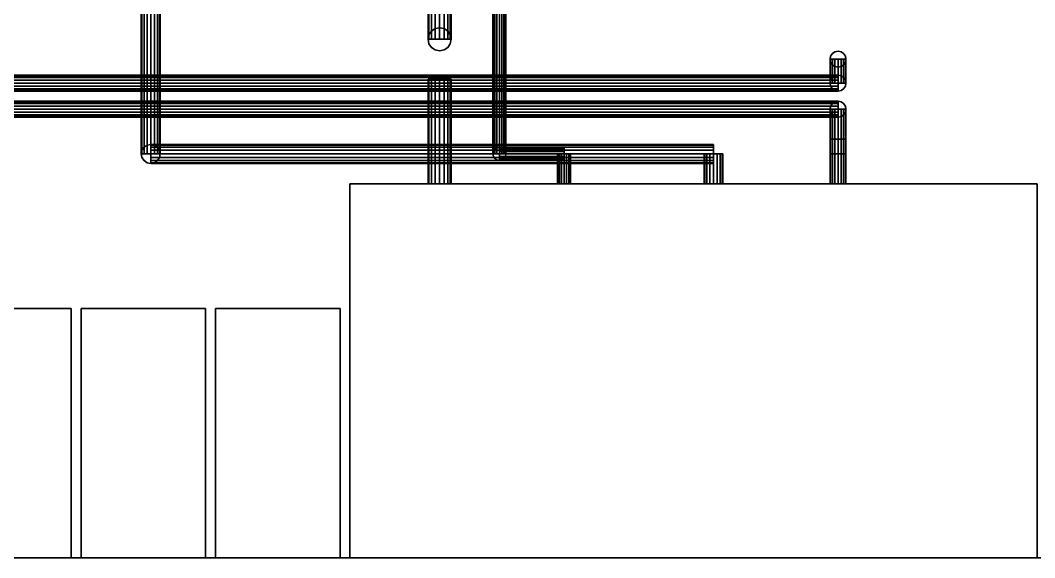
# Model space of a CAD drawing. Header units: millimetres. Extents: x 8500 to 19000, y -3980 to 3980.
# Drawn here: x 11958 to 13995, y -3980 to -2902 of the extents above; entities that cross this region are included whole.
import ezdxf

# ---------------------------------------------------------------- set-up
doc = ezdxf.new("R2010")
doc.units = ezdxf.units.MM
doc.layers.add('EQUIPMENT', color=7, linetype='Continuous')
doc.layers.add('FUEL', color=7, linetype='Continuous')

msp = doc.modelspace()

# ---------------------------------------------------------------- linework, layer by layer
at = {"layer": 'EQUIPMENT'}
for points in [[(8500, -3980, 880), (19000, -3980, 880), (19000, 3980, 880), (8500, 3980, 880)], [(8500, -3980, 900), (8500, 3980, 900), (19000, 3980, 900), (19000, -3980, 900)], [(12620, -3980, 900), (14000, -3980, 900), (14000, -3230, 900), (12620, -3230, 900)], [(12620, -3980, 2450), (12620, -3230, 2450), (14000, -3230, 2450), (14000, -3980, 2450)], [(12620, -3230, 900), (14000, -3230, 900), (14000, -3230, 2450), (12620, -3230, 2450)], [(12620, -3980, 900), (12620, -3230, 900), (12620, -3230, 2450), (12620, -3980, 2450)], [(11810, -3980, 900), (12060, -3980, 900), (12060, -3480, 900), (11810, -3480, 900)], [(11810, -3980, 1450), (11810, -3480, 1450), (12060, -3480, 1450), (12060, -3980, 1450)], [(11810, -3480, 900), (12060, -3480, 900), (12060, -3480, 1450), (11810, -3480, 1450)], [(12060, -3980, 900), (12060, -3980, 1450), (12060, -3480, 1450), (12060, -3480, 900)], [(12080, -3980, 900), (12330, -3980, 900), (12330, -3480, 900), (12080, -3480, 900)], [(12080, -3980, 1450), (12080, -3480, 1450), (12330, -3480, 1450), (12330, -3980, 1450)], [(12080, -3480, 900), (12330, -3480, 900), (12330, -3480, 1450), (12080, -3480, 1450)], [(12080, -3980, 900), (12080, -3480, 900), (12080, -3480, 1450), (12080, -3980, 1450)], [(12330, -3980, 900), (12330, -3980, 1450), (12330, -3480, 1450), (12330, -3480, 900)], [(12350, -3980, 900), (12600, -3980, 900), (12600, -3480, 900), (12350, -3480, 900)], [(12350, -3980, 1450), (12350, -3480, 1450), (12600, -3480, 1450), (12600, -3980, 1450)], [(12350, -3480, 900), (12600, -3480, 900), (12600, -3480, 1450), (12350, -3480, 1450)], [(12350, -3980, 900), (12350, -3480, 900), (12350, -3480, 1450), (12350, -3980, 1450)], [(12600, -3980, 900), (12600, -3980, 1450), (12600, -3480, 1450), (12600, -3480, 900)], [(8500, -3980, 880), (8500, -3980, 900), (19000, -3980, 900), (19000, -3980, 880)], [(11810, -3980, 900), (11810, -3980, 1450), (12060, -3980, 1450), (12060, -3980, 900)], [(12080, -3980, 900), (12080, -3980, 1450), (12330, -3980, 1450), (12330, -3980, 900)], [(12350, -3980, 900), (12350, -3980, 1450), (12600, -3980, 1450), (12600, -3980, 900)], [(12620, -3980, 900), (12620, -3980, 2450), (14000, -3980, 2450), (14000, -3980, 900)]]:
    msp.add_3dface(points, dxfattribs=at)
at = {"layer": 'FUEL'}
for points in [[(12202.4, 3710, 2688.3), (12201, 3710, 2681), (12201, -3170, 2681), (12202.4, -3170, 2688.3)], [(12201, 3710, 2681), (12202.4, 3710, 2673.7), (12202.4, -3170, 2673.7), (12201, -3170, 2681)], [(12206.6, 3710, 2694.4), (12202.4, 3710, 2688.3), (12202.4, -3170, 2688.3), (12206.6, -3170, 2694.4)], [(12202.4, 3710, 2673.7), (12206.6, 3710, 2667.6), (12206.6, -3170, 2667.6), (12202.4, -3170, 2673.7)], [(12212.7, 3710, 2698.6), (12206.6, 3710, 2694.4), (12206.6, -3170, 2694.4), (12212.7, -3170, 2698.6)], [(12206.6, 3710, 2667.6), (12212.7, 3710, 2663.4), (12212.7, -3170, 2663.4), (12206.6, -3170, 2667.6)], [(12220, 3710, 2700), (12212.7, 3710, 2698.6), (12212.7, -3170, 2698.6), (12220, -3170, 2700)], [(12212.7, 3710, 2663.4), (12220, 3710, 2662), (12220, -3170, 2662), (12212.7, -3170, 2663.4)], [(12227.3, 3710, 2698.6), (12220, 3710, 2700), (12220, -3170, 2700), (12227.3, -3170, 2698.6)], [(12220, 3710, 2662), (12227.3, 3710, 2663.4), (12227.3, -3170, 2663.4), (12220, -3170, 2662)], [(12233.4, 3710, 2694.4), (12227.3, 3710, 2698.6), (12227.3, -3170, 2698.6), (12233.4, -3170, 2694.4)], [(12227.3, 3710, 2663.4), (12233.4, 3710, 2667.6), (12233.4, -3170, 2667.6), (12227.3, -3170, 2663.4)], [(12237.6, 3710, 2688.3), (12233.4, 3710, 2694.4), (12233.4, -3170, 2694.4), (12237.6, -3170, 2688.3)], [(12233.4, 3710, 2667.6), (12237.6, 3710, 2673.7), (12237.6, -3170, 2673.7), (12233.4, -3170, 2667.6)], [(12239, 3710, 2681), (12237.6, 3710, 2688.3), (12237.6, -3170, 2688.3), (12239, -3170, 2681)], [(12237.6, 3710, 2673.7), (12239, 3710, 2681), (12239, -3170, 2681), (12237.6, -3170, 2673.7)], [(12908, 2850, 2680), (12907, 2850, 2675), (12907, -3170, 2675), (12908, -3170, 2680)], [(12907, 2850, 2675), (12908, 2850, 2670), (12908, -3170, 2670), (12907, -3170, 2675)], [(12910.8, 2850, 2684.2), (12908, 2850, 2680), (12908, -3170, 2680), (12910.8, -3170, 2684.2)], [(12908, 2850, 2670), (12910.8, 2850, 2665.8), (12910.8, -3170, 2665.8), (12908, -3170, 2670)], [(12915, 2850, 2687), (12910.8, 2850, 2684.2), (12910.8, -3170, 2684.2), (12915, -3170, 2687)], [(12910.8, 2850, 2665.8), (12915, 2850, 2663), (12915, -3170, 2663), (12910.8, -3170, 2665.8)], [(12920, 2850, 2688), (12915, 2850, 2687), (12915, -3170, 2687), (12920, -3170, 2688)], [(12915, 2850, 2663), (12920, 2850, 2662), (12920, -3170, 2662), (12915, -3170, 2663)], [(12925, 2850, 2687), (12920, 2850, 2688), (12920, -3170, 2688), (12925, -3170, 2687)], [(12920, 2850, 2662), (12925, 2850, 2663), (12925, -3170, 2663), (12920, -3170, 2662)], [(12929.2, 2850, 2684.2), (12925, 2850, 2687), (12925, -3170, 2687), (12929.2, -3170, 2684.2)], [(12925, 2850, 2663), (12929.2, 2850, 2665.8), (12929.2, -3170, 2665.8), (12925, -3170, 2663)], [(12932, 2850, 2680), (12929.2, 2850, 2684.2), (12929.2, -3170, 2684.2), (12932, -3170, 2680)], [(12929.2, 2850, 2665.8), (12932, 2850, 2670), (12932, -3170, 2670), (12929.2, -3170, 2665.8)], [(12933, 2850, 2675), (12932, 2850, 2680), (12932, -3170, 2680), (12933, -3170, 2675)], [(12932, 2850, 2670), (12933, 2850, 2675), (12933, -3170, 2675), (12932, -3170, 2670)], [(12778.6, -2940, 2684.1), (12776.8, -2940, 2675.2), (12776.8, 2250, 2675.2), (12778.6, 2250, 2684.1)], [(12776.8, -2940, 2675.2), (12778.6, -2940, 2666.3), (12778.6, 2250, 2666.3), (12776.8, 2250, 2675.2)], [(12783.6, -2940, 2691.6), (12778.6, -2940, 2684.1), (12778.6, 2250, 2684.1), (12783.6, 2250, 2691.6)], [(12778.6, -2940, 2666.3), (12783.6, -2940, 2658.8), (12783.6, 2250, 2658.8), (12778.6, 2250, 2666.3)], [(12791.1, -2940, 2696.6), (12783.6, -2940, 2691.6), (12783.6, 2250, 2691.6), (12791.1, 2250, 2696.6)], [(12783.6, -2940, 2658.8), (12791.1, -2940, 2653.8), (12791.1, 2250, 2653.8), (12783.6, 2250, 2658.8)], [(12800, -2940, 2698.4), (12791.1, -2940, 2696.6), (12791.1, 2250, 2696.6), (12800, 2250, 2698.4)], [(12791.1, -2940, 2653.8), (12800, -2940, 2652), (12800, 2250, 2652), (12791.1, 2250, 2653.8)], [(12808.9, -2940, 2696.6), (12800, -2940, 2698.4), (12800, 2250, 2698.4), (12808.9, 2250, 2696.6)], [(12800, -2940, 2652), (12808.9, -2940, 2653.8), (12808.9, 2250, 2653.8), (12800, 2250, 2652)], [(12816.4, -2940, 2691.6), (12808.9, -2940, 2696.6), (12808.9, 2250, 2696.6), (12816.4, 2250, 2691.6)], [(12808.9, -2940, 2653.8), (12816.4, -2940, 2658.8), (12816.4, 2250, 2658.8), (12808.9, 2250, 2653.8)], [(12821.4, -2940, 2684.1), (12816.4, -2940, 2691.6), (12816.4, 2250, 2691.6), (12821.4, 2250, 2684.1)], [(12816.4, -2940, 2658.8), (12821.4, -2940, 2666.3), (12821.4, 2250, 2666.3), (12816.4, 2250, 2658.8)], [(12823.2, -2940, 2675.2), (12821.4, -2940, 2684.1), (12821.4, 2250, 2684.1), (12823.2, 2250, 2675.2)], [(12821.4, -2940, 2666.3), (12823.2, -2940, 2675.2), (12823.2, 2250, 2675.2), (12821.4, 2250, 2666.3)], [(12778.6, -2931.1, 2400), (12776.8, -2940, 2400), (12776.8, -2940, 2520), (12778.6, -2931.1, 2520)], [(12778.6, -2931.1, 2520), (12776.8, -2940, 2520), (12776.8, -2940, 2675.2), (12778.6, -2931.1, 2675.2)], [(12783.6, -2923.6, 2400), (12778.6, -2931.1, 2400), (12778.6, -2931.1, 2520), (12783.6, -2923.6, 2520)], [(12783.6, -2923.6, 2520), (12778.6, -2931.1, 2520), (12778.6, -2931.1, 2675.2), (12783.6, -2923.6, 2675.2)], [(12791.1, -2918.6, 2400), (12783.6, -2923.6, 2400), (12783.6, -2923.6, 2520), (12791.1, -2918.6, 2520)], [(12791.1, -2918.6, 2520), (12783.6, -2923.6, 2520), (12783.6, -2923.6, 2675.2), (12791.1, -2918.6, 2675.2)], [(12800, -2916.8, 2400), (12791.1, -2918.6, 2400), (12791.1, -2918.6, 2520), (12800, -2916.8, 2520)], [(12800, -2916.8, 2520), (12791.1, -2918.6, 2520), (12791.1, -2918.6, 2675.2), (12800, -2916.8, 2675.2)], [(12808.9, -2918.6, 2400), (12800, -2916.8, 2400), (12800, -2916.8, 2520), (12808.9, -2918.6, 2520)], [(12808.9, -2918.6, 2520), (12800, -2916.8, 2520), (12800, -2916.8, 2675.2), (12808.9, -2918.6, 2675.2)], [(12816.4, -2923.6, 2400), (12808.9, -2918.6, 2400), (12808.9, -2918.6, 2520), (12816.4, -2923.6, 2520)], [(12816.4, -2923.6, 2520), (12808.9, -2918.6, 2520), (12808.9, -2918.6, 2675.2), (12816.4, -2923.6, 2675.2)], [(12821.4, -2931.1, 2400), (12816.4, -2923.6, 2400), (12816.4, -2923.6, 2520), (12821.4, -2931.1, 2520)], [(12821.4, -2931.1, 2520), (12816.4, -2923.6, 2520), (12816.4, -2923.6, 2675.2), (12821.4, -2931.1, 2675.2)], [(12823.2, -2940, 2400), (12821.4, -2931.1, 2400), (12821.4, -2931.1, 2520), (12823.2, -2940, 2520)], [(12823.2, -2940, 2520), (12821.4, -2931.1, 2520), (12821.4, -2931.1, 2675.2), (12823.2, -2940, 2675.2)], [(12776.8, -2940, 2400), (12778.6, -2948.9, 2400), (12778.6, -2948.9, 2520), (12776.8, -2940, 2520)], [(12776.8, -2940, 2520), (12778.6, -2948.9, 2520), (12778.6, -2948.9, 2675.2), (12776.8, -2940, 2675.2)], [(12778.6, -2948.9, 2400), (12783.6, -2956.4, 2400), (12783.6, -2956.4, 2520), (12778.6, -2948.9, 2520)], [(12778.6, -2948.9, 2520), (12783.6, -2956.4, 2520), (12783.6, -2956.4, 2675.2), (12778.6, -2948.9, 2675.2)], [(12816.4, -2956.4, 2400), (12821.4, -2948.9, 2400), (12821.4, -2948.9, 2520), (12816.4, -2956.4, 2520)], [(12816.4, -2956.4, 2520), (12821.4, -2948.9, 2520), (12821.4, -2948.9, 2675.2), (12816.4, -2956.4, 2675.2)], [(12821.4, -2948.9, 2400), (12823.2, -2940, 2400), (12823.2, -2940, 2520), (12821.4, -2948.9, 2520)], [(12821.4, -2948.9, 2520), (12823.2, -2940, 2520), (12823.2, -2940, 2675.2), (12821.4, -2948.9, 2675.2)], [(12783.6, -2956.4, 2400), (12791.1, -2961.4, 2400), (12791.1, -2961.4, 2520), (12783.6, -2956.4, 2520)], [(12783.6, -2956.4, 2520), (12791.1, -2961.4, 2520), (12791.1, -2961.4, 2675.2), (12783.6, -2956.4, 2675.2)], [(12791.1, -2961.4, 2400), (12800, -2963.2, 2400), (12800, -2963.2, 2520), (12791.1, -2961.4, 2520)], [(12791.1, -2961.4, 2520), (12800, -2963.2, 2520), (12800, -2963.2, 2675.2), (12791.1, -2961.4, 2675.2)], [(12800, -2963.2, 2400), (12808.9, -2961.4, 2400), (12808.9, -2961.4, 2520), (12800, -2963.2, 2520)], [(12800, -2963.2, 2520), (12808.9, -2961.4, 2520), (12808.9, -2961.4, 2675.2), (12800, -2963.2, 2675.2)], [(12808.9, -2961.4, 2400), (12816.4, -2956.4, 2400), (12816.4, -2956.4, 2520), (12808.9, -2961.4, 2520)], [(12808.9, -2961.4, 2520), (12816.4, -2956.4, 2520), (12816.4, -2956.4, 2675.2), (12808.9, -2961.4, 2675.2)], [(13585.2, -2973.9, 2400), (13584, -2980, 2400), (13584, -2980, 2520), (13585.2, -2973.9, 2520)], [(13588.7, -2968.7, 2400), (13585.2, -2973.9, 2400), (13585.2, -2973.9, 2520), (13588.7, -2968.7, 2520)], [(13593.9, -2965.2, 2400), (13588.7, -2968.7, 2400), (13588.7, -2968.7, 2520), (13593.9, -2965.2, 2520)], [(13600, -2964, 2400), (13593.9, -2965.2, 2400), (13593.9, -2965.2, 2520), (13600, -2964, 2520)], [(13606.1, -2965.2, 2400), (13600, -2964, 2400), (13600, -2964, 2520), (13606.1, -2965.2, 2520)], [(13611.3, -2968.7, 2400), (13606.1, -2965.2, 2400), (13606.1, -2965.2, 2520), (13611.3, -2968.7, 2520)], [(13614.8, -2973.9, 2400), (13611.3, -2968.7, 2400), (13611.3, -2968.7, 2520), (13614.8, -2973.9, 2520)], [(13616, -2980, 2400), (13614.8, -2973.9, 2400), (13614.8, -2973.9, 2520), (13616, -2980, 2520)], [(13584, -2980, 2400), (13585.2, -2986.1, 2400), (13585.2, -2986.1, 2520), (13584, -2980, 2520)], [(13585.2, -2980, 2526.1), (13584, -2980, 2520), (13584, -3028, 2520), (13585.2, -3028, 2526.1)], [(13584, -2980, 2520), (13585.2, -2980, 2513.9), (13585.2, -3028, 2513.9), (13584, -3028, 2520)], [(13588.7, -2980, 2531.3), (13585.2, -2980, 2526.1), (13585.2, -3028, 2526.1), (13588.7, -3028, 2531.3)], [(13585.2, -2980, 2513.9), (13588.7, -2980, 2508.7), (13588.7, -3028, 2508.7), (13585.2, -3028, 2513.9)], [(13585.2, -2986.1, 2400), (13588.7, -2991.3, 2400), (13588.7, -2991.3, 2520), (13585.2, -2986.1, 2520)], [(13593.9, -2980, 2534.8), (13588.7, -2980, 2531.3), (13588.7, -3028, 2531.3), (13593.9, -3028, 2534.8)], [(13588.7, -2980, 2508.7), (13593.9, -2980, 2505.2), (13593.9, -3028, 2505.2), (13588.7, -3028, 2508.7)], [(13588.7, -2991.3, 2400), (13593.9, -2994.8, 2400), (13593.9, -2994.8, 2520), (13588.7, -2991.3, 2520)], [(13600, -2980, 2536), (13593.9, -2980, 2534.8), (13593.9, -3028, 2534.8), (13600, -3028, 2536)], [(13593.9, -2980, 2505.2), (13600, -2980, 2504), (13600, -3028, 2504), (13593.9, -3028, 2505.2)], [(13606.1, -2980, 2534.8), (13600, -2980, 2536), (13600, -3028, 2536), (13606.1, -3028, 2534.8)], [(13600, -2980, 2504), (13606.1, -2980, 2505.2), (13606.1, -3028, 2505.2), (13600, -3028, 2504)], [(13611.3, -2980, 2531.3), (13606.1, -2980, 2534.8), (13606.1, -3028, 2534.8), (13611.3, -3028, 2531.3)], [(13606.1, -2980, 2505.2), (13611.3, -2980, 2508.7), (13611.3, -3028, 2508.7), (13606.1, -3028, 2505.2)], [(13606.1, -2994.8, 2400), (13611.3, -2991.3, 2400), (13611.3, -2991.3, 2520), (13606.1, -2994.8, 2520)], [(13614.8, -2980, 2526.1), (13611.3, -2980, 2531.3), (13611.3, -3028, 2531.3), (13614.8, -3028, 2526.1)], [(13611.3, -2980, 2508.7), (13614.8, -2980, 2513.9), (13614.8, -3028, 2513.9), (13611.3, -3028, 2508.7)], [(13611.3, -2991.3, 2400), (13614.8, -2986.1, 2400), (13614.8, -2986.1, 2520), (13611.3, -2991.3, 2520)], [(13614.8, -2986.1, 2400), (13616, -2980, 2400), (13616, -2980, 2520), (13614.8, -2986.1, 2520)], [(13616, -2980, 2520), (13614.8, -2980, 2526.1), (13614.8, -3028, 2526.1), (13616, -3028, 2520)], [(13614.8, -2980, 2513.9), (13616, -2980, 2520), (13616, -3028, 2520), (13614.8, -3028, 2513.9)], [(13600, -3012, 2230), (13600, -3013.2, 2236.1), (10000, -3013.2, 2236.1), (10000, -3012, 2230)], [(13600, -3013.2, 2223.9), (13600, -3012, 2230), (10000, -3012, 2230), (10000, -3013.2, 2223.9)], [(13600, -3013.2, 2236.1), (13600, -3016.7, 2241.3), (10000, -3016.7, 2241.3), (10000, -3013.2, 2236.1)], [(13600, -3016.7, 2218.7), (13600, -3013.2, 2223.9), (10000, -3013.2, 2223.9), (10000, -3016.7, 2218.7)], [(13593.9, -3013.2, 2520), (13588.7, -3016.7, 2520), (13588.7, -3016.7, 2230), (13593.9, -3013.2, 2230)], [(13593.9, -2994.8, 2400), (13600, -2996, 2400), (13600, -2996, 2520), (13593.9, -2994.8, 2520)], [(13600, -3012, 2520), (13593.9, -3013.2, 2520), (13593.9, -3013.2, 2230), (13600, -3012, 2230)], [(13600, -2996, 2400), (13606.1, -2994.8, 2400), (13606.1, -2994.8, 2520), (13600, -2996, 2520)], [(13606.1, -3013.2, 2520), (13600, -3012, 2520), (13600, -3012, 2230), (13606.1, -3013.2, 2230)], [(13611.3, -3016.7, 2520), (13606.1, -3013.2, 2520), (13606.1, -3013.2, 2230), (13611.3, -3016.7, 2230)], [(13600, -3016.7, 2241.3), (13600, -3021.9, 2244.8), (10000, -3021.9, 2244.8), (10000, -3016.7, 2241.3)], [(13600, -3021.9, 2215.2), (13600, -3016.7, 2218.7), (10000, -3016.7, 2218.7), (10000, -3021.9, 2215.2)], [(13600, -3021.9, 2244.8), (13600, -3028, 2246), (10000, -3028, 2246), (10000, -3021.9, 2244.8)], [(13600, -3028, 2214), (13600, -3021.9, 2215.2), (10000, -3021.9, 2215.2), (10000, -3028, 2214)], [(13600, -3028, 2246), (13600, -3034.1, 2244.8), (10000, -3034.1, 2244.8), (10000, -3028, 2246)], [(13600, -3034.1, 2215.2), (13600, -3028, 2214), (10000, -3028, 2214), (10000, -3034.1, 2215.2)], [(13600, -3034.1, 2244.8), (13600, -3039.3, 2241.3), (10000, -3039.3, 2241.3), (10000, -3034.1, 2244.8)], [(13600, -3039.3, 2218.7), (13600, -3034.1, 2215.2), (10000, -3034.1, 2215.2), (10000, -3039.3, 2218.7)], [(12778.6, -3080, 2408.9), (12776.8, -3080, 2400), (12776.8, -3020, 2400), (12778.6, -3020, 2408.9)], [(12776.8, -3080, 2400), (12778.6, -3080, 2391.1), (12778.6, -3020, 2391.1), (12776.8, -3020, 2400)], [(12783.6, -3080, 2416.4), (12778.6, -3080, 2408.9), (12778.6, -3020, 2408.9), (12783.6, -3020, 2416.4)], [(12778.6, -3080, 2391.1), (12783.6, -3080, 2383.6), (12783.6, -3020, 2383.6), (12778.6, -3020, 2391.1)], [(12791.1, -3080, 2421.4), (12783.6, -3080, 2416.4), (12783.6, -3020, 2416.4), (12791.1, -3020, 2421.4)], [(12783.6, -3080, 2383.6), (12791.1, -3080, 2378.6), (12791.1, -3020, 2378.6), (12783.6, -3020, 2383.6)], [(12800, -3080, 2423.2), (12791.1, -3080, 2421.4), (12791.1, -3020, 2421.4), (12800, -3020, 2423.2)], [(12791.1, -3080, 2378.6), (12800, -3080, 2376.8), (12800, -3020, 2376.8), (12791.1, -3020, 2378.6)], [(12808.9, -3080, 2421.4), (12800, -3080, 2423.2), (12800, -3020, 2423.2), (12808.9, -3020, 2421.4)], [(12800, -3080, 2376.8), (12808.9, -3080, 2378.6), (12808.9, -3020, 2378.6), (12800, -3020, 2376.8)], [(12816.4, -3080, 2416.4), (12808.9, -3080, 2421.4), (12808.9, -3020, 2421.4), (12816.4, -3020, 2416.4)], [(12808.9, -3080, 2378.6), (12816.4, -3080, 2383.6), (12816.4, -3020, 2383.6), (12808.9, -3020, 2378.6)], [(12821.4, -3080, 2408.9), (12816.4, -3080, 2416.4), (12816.4, -3020, 2416.4), (12821.4, -3020, 2408.9)], [(12816.4, -3080, 2383.6), (12821.4, -3080, 2391.1), (12821.4, -3020, 2391.1), (12816.4, -3020, 2383.6)], [(12823.2, -3080, 2400), (12821.4, -3080, 2408.9), (12821.4, -3020, 2408.9), (12823.2, -3020, 2400)], [(12821.4, -3080, 2391.1), (12823.2, -3080, 2400), (12823.2, -3020, 2400), (12821.4, -3020, 2391.1)], [(13585.2, -3021.9, 2520), (13584, -3028, 2520), (13584, -3028, 2230), (13585.2, -3021.9, 2230)], [(13584, -3028, 2520), (13585.2, -3034.1, 2520), (13585.2, -3034.1, 2230), (13584, -3028, 2230)], [(13588.7, -3016.7, 2520), (13585.2, -3021.9, 2520), (13585.2, -3021.9, 2230), (13588.7, -3016.7, 2230)], [(13585.2, -3034.1, 2520), (13588.7, -3039.3, 2520), (13588.7, -3039.3, 2230), (13585.2, -3034.1, 2230)], [(13614.8, -3021.9, 2520), (13611.3, -3016.7, 2520), (13611.3, -3016.7, 2230), (13614.8, -3021.9, 2230)], [(13611.3, -3039.3, 2520), (13614.8, -3034.1, 2520), (13614.8, -3034.1, 2230), (13611.3, -3039.3, 2230)], [(13616, -3028, 2520), (13614.8, -3021.9, 2520), (13614.8, -3021.9, 2230), (13616, -3028, 2230)], [(13614.8, -3034.1, 2520), (13616, -3028, 2520), (13616, -3028, 2230), (13614.8, -3034.1, 2230)], [(13600, -3039.3, 2241.3), (13600, -3042.8, 2236.1), (10000, -3042.8, 2236.1), (10000, -3039.3, 2241.3)], [(13600, -3042.8, 2223.9), (13600, -3039.3, 2218.7), (10000, -3039.3, 2218.7), (10000, -3042.8, 2223.9)], [(13600, -3042.8, 2236.1), (13600, -3044, 2230), (10000, -3044, 2230), (10000, -3042.8, 2236.1)], [(13600, -3044, 2230), (13600, -3042.8, 2223.9), (10000, -3042.8, 2223.9), (10000, -3044, 2230)], [(13588.7, -3039.3, 2520), (13593.9, -3042.8, 2520), (13593.9, -3042.8, 2230), (13588.7, -3039.3, 2230)], [(13593.9, -3042.8, 2520), (13600, -3044, 2520), (13600, -3044, 2230), (13593.9, -3042.8, 2230)], [(13600, -3044, 2520), (13606.1, -3042.8, 2520), (13606.1, -3042.8, 2230), (13600, -3044, 2230)], [(13606.1, -3042.8, 2520), (13611.3, -3039.3, 2520), (13611.3, -3039.3, 2230), (13606.1, -3042.8, 2230)], [(13600, -3064, 2520), (13600, -3065.2, 2526.1), (10000, -3065.2, 2526.1), (10000, -3064, 2520)], [(13600, -3065.2, 2513.9), (13600, -3064, 2520), (10000, -3064, 2520), (10000, -3065.2, 2513.9)], [(13600, -3065.2, 2526.1), (13600, -3068.7, 2531.3), (10000, -3068.7, 2531.3), (10000, -3065.2, 2526.1)], [(13600, -3068.7, 2508.7), (13600, -3065.2, 2513.9), (10000, -3065.2, 2513.9), (10000, -3068.7, 2508.7)], [(13600, -3068.7, 2531.3), (13600, -3073.9, 2534.8), (10000, -3073.9, 2534.8), (10000, -3068.7, 2531.3)], [(13600, -3073.9, 2505.2), (13600, -3068.7, 2508.7), (10000, -3068.7, 2508.7), (10000, -3073.9, 2505.2)], [(13600, -3073.9, 2534.8), (13600, -3080, 2536), (10000, -3080, 2536), (10000, -3073.9, 2534.8)], [(13600, -3080, 2504), (13600, -3073.9, 2505.2), (10000, -3073.9, 2505.2), (10000, -3080, 2504)], [(13585.2, -3073.9, 2400), (13584, -3080, 2400), (13584, -3080, 2520), (13585.2, -3073.9, 2520)], [(13588.7, -3068.7, 2400), (13585.2, -3073.9, 2400), (13585.2, -3073.9, 2520), (13588.7, -3068.7, 2520)], [(13593.9, -3065.2, 2400), (13588.7, -3068.7, 2400), (13588.7, -3068.7, 2520), (13593.9, -3065.2, 2520)], [(13600, -3064, 2400), (13593.9, -3065.2, 2400), (13593.9, -3065.2, 2520), (13600, -3064, 2520)], [(13606.1, -3065.2, 2400), (13600, -3064, 2400), (13600, -3064, 2520), (13606.1, -3065.2, 2520)], [(13611.3, -3068.7, 2400), (13606.1, -3065.2, 2400), (13606.1, -3065.2, 2520), (13611.3, -3068.7, 2520)], [(13614.8, -3073.9, 2400), (13611.3, -3068.7, 2400), (13611.3, -3068.7, 2520), (13614.8, -3073.9, 2520)], [(13616, -3080, 2400), (13614.8, -3073.9, 2400), (13614.8, -3073.9, 2520), (13616, -3080, 2520)], [(13600, -3080, 2536), (13600, -3086.1, 2534.8), (10000, -3086.1, 2534.8), (10000, -3080, 2536)], [(13600, -3086.1, 2505.2), (13600, -3080, 2504), (10000, -3080, 2504), (10000, -3086.1, 2505.2)], [(13600, -3086.1, 2534.8), (13600, -3091.3, 2531.3), (10000, -3091.3, 2531.3), (10000, -3086.1, 2534.8)], [(13600, -3091.3, 2508.7), (13600, -3086.1, 2505.2), (10000, -3086.1, 2505.2), (10000, -3091.3, 2508.7)], [(13600, -3091.3, 2531.3), (13600, -3094.8, 2526.1), (10000, -3094.8, 2526.1), (10000, -3091.3, 2531.3)], [(13600, -3094.8, 2513.9), (13600, -3091.3, 2508.7), (10000, -3091.3, 2508.7), (10000, -3094.8, 2513.9)], [(13600, -3094.8, 2526.1), (13600, -3096, 2520), (10000, -3096, 2520), (10000, -3094.8, 2526.1)], [(13600, -3096, 2520), (13600, -3094.8, 2513.9), (10000, -3094.8, 2513.9), (10000, -3096, 2520)], [(12778.6, -3170, 2408.9), (12776.8, -3170, 2400), (12776.8, -3080, 2400), (12778.6, -3080, 2408.9)], [(12776.8, -3170, 2400), (12778.6, -3170, 2391.1), (12778.6, -3080, 2391.1), (12776.8, -3080, 2400)], [(12783.6, -3170, 2416.4), (12778.6, -3170, 2408.9), (12778.6, -3080, 2408.9), (12783.6, -3080, 2416.4)], [(12778.6, -3170, 2391.1), (12783.6, -3170, 2383.6), (12783.6, -3080, 2383.6), (12778.6, -3080, 2391.1)], [(12791.1, -3170, 2421.4), (12783.6, -3170, 2416.4), (12783.6, -3080, 2416.4), (12791.1, -3080, 2421.4)], [(12783.6, -3170, 2383.6), (12791.1, -3170, 2378.6), (12791.1, -3080, 2378.6), (12783.6, -3080, 2383.6)], [(12800, -3170, 2423.2), (12791.1, -3170, 2421.4), (12791.1, -3080, 2421.4), (12800, -3080, 2423.2)], [(12791.1, -3170, 2378.6), (12800, -3170, 2376.8), (12800, -3080, 2376.8), (12791.1, -3080, 2378.6)], [(12808.9, -3170, 2421.4), (12800, -3170, 2423.2), (12800, -3080, 2423.2), (12808.9, -3080, 2421.4)], [(12800, -3170, 2376.8), (12808.9, -3170, 2378.6), (12808.9, -3080, 2378.6), (12800, -3080, 2376.8)], [(12816.4, -3170, 2416.4), (12808.9, -3170, 2421.4), (12808.9, -3080, 2421.4), (12816.4, -3080, 2416.4)], [(12808.9, -3170, 2378.6), (12816.4, -3170, 2383.6), (12816.4, -3080, 2383.6), (12808.9, -3080, 2378.6)], [(12821.4, -3170, 2408.9), (12816.4, -3170, 2416.4), (12816.4, -3080, 2416.4), (12821.4, -3080, 2408.9)], [(12816.4, -3170, 2383.6), (12821.4, -3170, 2391.1), (12821.4, -3080, 2391.1), (12816.4, -3080, 2383.6)], [(12823.2, -3170, 2400), (12821.4, -3170, 2408.9), (12821.4, -3080, 2408.9), (12823.2, -3080, 2400)], [(12821.4, -3170, 2391.1), (12823.2, -3170, 2400), (12823.2, -3080, 2400), (12821.4, -3080, 2391.1)], [(13585.2, -3140, 1306.1), (13584, -3140, 1300), (13584, -3080, 1300), (13585.2, -3080, 1306.1)], [(13584, -3140, 1300), (13585.2, -3140, 1293.9), (13585.2, -3080, 1293.9), (13584, -3080, 1300)], [(13584, -3080, 2400), (13585.2, -3086.1, 2400), (13585.2, -3086.1, 2520), (13584, -3080, 2520)], [(13588.7, -3140, 1311.3), (13585.2, -3140, 1306.1), (13585.2, -3080, 1306.1), (13588.7, -3080, 1311.3)], [(13585.2, -3140, 1293.9), (13588.7, -3140, 1288.7), (13588.7, -3080, 1288.7), (13585.2, -3080, 1293.9)], [(13585.2, -3086.1, 2400), (13588.7, -3091.3, 2400), (13588.7, -3091.3, 2520), (13585.2, -3086.1, 2520)], [(13593.9, -3140, 1314.8), (13588.7, -3140, 1311.3), (13588.7, -3080, 1311.3), (13593.9, -3080, 1314.8)], [(13588.7, -3140, 1288.7), (13593.9, -3140, 1285.2), (13593.9, -3080, 1285.2), (13588.7, -3080, 1288.7)], [(13588.7, -3091.3, 2400), (13593.9, -3094.8, 2400), (13593.9, -3094.8, 2520), (13588.7, -3091.3, 2520)], [(13600, -3140, 1316), (13593.9, -3140, 1314.8), (13593.9, -3080, 1314.8), (13600, -3080, 1316)], [(13593.9, -3140, 1285.2), (13600, -3140, 1284), (13600, -3080, 1284), (13593.9, -3080, 1285.2)], [(13593.9, -3094.8, 2400), (13600, -3096, 2400), (13600, -3096, 2520), (13593.9, -3094.8, 2520)], [(13606.1, -3140, 1314.8), (13600, -3140, 1316), (13600, -3080, 1316), (13606.1, -3080, 1314.8)], [(13600, -3140, 1284), (13606.1, -3140, 1285.2), (13606.1, -3080, 1285.2), (13600, -3080, 1284)], [(13600, -3096, 2400), (13606.1, -3094.8, 2400), (13606.1, -3094.8, 2520), (13600, -3096, 2520)], [(13611.3, -3140, 1311.3), (13606.1, -3140, 1314.8), (13606.1, -3080, 1314.8), (13611.3, -3080, 1311.3)], [(13606.1, -3140, 1285.2), (13611.3, -3140, 1288.7), (13611.3, -3080, 1288.7), (13606.1, -3080, 1285.2)], [(13606.1, -3094.8, 2400), (13611.3, -3091.3, 2400), (13611.3, -3091.3, 2520), (13606.1, -3094.8, 2520)], [(13614.8, -3140, 1306.1), (13611.3, -3140, 1311.3), (13611.3, -3080, 1311.3), (13614.8, -3080, 1306.1)], [(13611.3, -3140, 1288.7), (13614.8, -3140, 1293.9), (13614.8, -3080, 1293.9), (13611.3, -3080, 1288.7)], [(13611.3, -3091.3, 2400), (13614.8, -3086.1, 2400), (13614.8, -3086.1, 2520), (13611.3, -3091.3, 2520)], [(13616, -3140, 1300), (13614.8, -3140, 1306.1), (13614.8, -3080, 1306.1), (13616, -3080, 1300)], [(13614.8, -3140, 1293.9), (13616, -3140, 1300), (13616, -3080, 1300), (13614.8, -3080, 1293.9)], [(13614.8, -3086.1, 2400), (13616, -3080, 2400), (13616, -3080, 2520), (13614.8, -3086.1, 2520)], [(12206.6, -3156.6, 2681), (12202.4, -3162.7, 2681), (12202.4, -3162.7, 2250), (12206.6, -3156.6, 2250)], [(12212.7, -3152.4, 2681), (12206.6, -3156.6, 2681), (12206.6, -3156.6, 2250), (12212.7, -3152.4, 2250)], [(12220, -3151, 2681), (12212.7, -3152.4, 2681), (12212.7, -3152.4, 2250), (12220, -3151, 2250)], [(12227.3, -3152.4, 2681), (12220, -3151, 2681), (12220, -3151, 2250), (12227.3, -3152.4, 2250)], [(12220, -3151, 2250), (12220, -3152.4, 2257.3), (13350, -3152.4, 2257.3), (13350, -3151, 2250)], [(12220, -3152.4, 2242.7), (12220, -3151, 2250), (13350, -3151, 2250), (13350, -3152.4, 2242.7)], [(12220, -3152.4, 2257.3), (12220, -3156.6, 2263.4), (13350, -3156.6, 2263.4), (13350, -3152.4, 2257.3)], [(12220, -3156.6, 2236.6), (12220, -3152.4, 2242.7), (13350, -3152.4, 2242.7), (13350, -3156.6, 2236.6)], [(12220, -3156.6, 2263.4), (12220, -3162.7, 2267.6), (13350, -3162.7, 2267.6), (13350, -3156.6, 2263.4)], [(12220, -3162.7, 2232.4), (12220, -3156.6, 2236.6), (13350, -3156.6, 2236.6), (13350, -3162.7, 2232.4)], [(12233.4, -3156.6, 2681), (12227.3, -3152.4, 2681), (12227.3, -3152.4, 2250), (12233.4, -3156.6, 2250)], [(12237.6, -3162.7, 2681), (12233.4, -3156.6, 2681), (12233.4, -3156.6, 2250), (12237.6, -3162.7, 2250)], [(12920, -3157, 2675), (12915, -3158, 2675), (12915, -3158, 2300), (12920, -3157, 2300)], [(12925, -3158, 2675), (12920, -3157, 2675), (12920, -3157, 2300), (12925, -3158, 2300)], [(12920, -3157, 2300), (12920, -3158, 2305), (13050, -3158, 2305), (13050, -3157, 2300)], [(12920, -3158, 2295), (12920, -3157, 2300), (13050, -3157, 2300), (13050, -3158, 2295)], [(13585.2, -3170, 1306.1), (13584, -3170, 1300), (13584, -3140, 1300), (13585.2, -3140, 1306.1)], [(13584, -3170, 1300), (13585.2, -3170, 1293.9), (13585.2, -3140, 1293.9), (13584, -3140, 1300)], [(13588.7, -3170, 1311.3), (13585.2, -3170, 1306.1), (13585.2, -3140, 1306.1), (13588.7, -3140, 1311.3)], [(13585.2, -3170, 1293.9), (13588.7, -3170, 1288.7), (13588.7, -3140, 1288.7), (13585.2, -3140, 1293.9)], [(13593.9, -3170, 1314.8), (13588.7, -3170, 1311.3), (13588.7, -3140, 1311.3), (13593.9, -3140, 1314.8)], [(13588.7, -3170, 1288.7), (13593.9, -3170, 1285.2), (13593.9, -3140, 1285.2), (13588.7, -3140, 1288.7)], [(13600, -3170, 1316), (13593.9, -3170, 1314.8), (13593.9, -3140, 1314.8), (13600, -3140, 1316)], [(13593.9, -3170, 1285.2), (13600, -3170, 1284), (13600, -3140, 1284), (13593.9, -3140, 1285.2)], [(13606.1, -3170, 1314.8), (13600, -3170, 1316), (13600, -3140, 1316), (13606.1, -3140, 1314.8)], [(13600, -3170, 1284), (13606.1, -3170, 1285.2), (13606.1, -3140, 1285.2), (13600, -3140, 1284)], [(13611.3, -3170, 1311.3), (13606.1, -3170, 1314.8), (13606.1, -3140, 1314.8), (13611.3, -3140, 1311.3)], [(13606.1, -3170, 1285.2), (13611.3, -3170, 1288.7), (13611.3, -3140, 1288.7), (13606.1, -3140, 1285.2)], [(13614.8, -3170, 1306.1), (13611.3, -3170, 1311.3), (13611.3, -3140, 1311.3), (13614.8, -3140, 1306.1)], [(13611.3, -3170, 1288.7), (13614.8, -3170, 1293.9), (13614.8, -3140, 1293.9), (13611.3, -3140, 1288.7)], [(13616, -3170, 1300), (13614.8, -3170, 1306.1), (13614.8, -3140, 1306.1), (13616, -3140, 1300)], [(13614.8, -3170, 1293.9), (13616, -3170, 1300), (13616, -3140, 1300), (13614.8, -3140, 1293.9)], [(12202.4, -3162.7, 2681), (12201, -3170, 2681), (12201, -3170, 2250), (12202.4, -3162.7, 2250)], [(12201, -3170, 2681), (12202.4, -3177.3, 2681), (12202.4, -3177.3, 2250), (12201, -3170, 2250)], [(12202.4, -3177.3, 2681), (12206.6, -3183.4, 2681), (12206.6, -3183.4, 2250), (12202.4, -3177.3, 2250)], [(12220, -3162.7, 2267.6), (12220, -3170, 2269), (13350, -3170, 2269), (13350, -3162.7, 2267.6)], [(12220, -3170, 2231), (12220, -3162.7, 2232.4), (13350, -3162.7, 2232.4), (13350, -3170, 2231)], [(12220, -3170, 2269), (12220, -3177.3, 2267.6), (13350, -3177.3, 2267.6), (13350, -3170, 2269)], [(12220, -3177.3, 2232.4), (12220, -3170, 2231), (13350, -3170, 2231), (13350, -3177.3, 2232.4)], [(12220, -3177.3, 2267.6), (12220, -3183.4, 2263.4), (13350, -3183.4, 2263.4), (13350, -3177.3, 2267.6)], [(12220, -3183.4, 2236.6), (12220, -3177.3, 2232.4), (13350, -3177.3, 2232.4), (13350, -3183.4, 2236.6)], [(12233.4, -3183.4, 2681), (12237.6, -3177.3, 2681), (12237.6, -3177.3, 2250), (12233.4, -3183.4, 2250)], [(12239, -3170, 2681), (12237.6, -3162.7, 2681), (12237.6, -3162.7, 2250), (12239, -3170, 2250)], [(12237.6, -3177.3, 2681), (12239, -3170, 2681), (12239, -3170, 2250), (12237.6, -3177.3, 2250)], [(12778.6, -3230, 2408.9), (12776.8, -3230, 2400), (12776.8, -3170, 2400), (12778.6, -3170, 2408.9)], [(12776.8, -3230, 2400), (12778.6, -3230, 2391.1), (12778.6, -3170, 2391.1), (12776.8, -3170, 2400)], [(12783.6, -3230, 2416.4), (12778.6, -3230, 2408.9), (12778.6, -3170, 2408.9), (12783.6, -3170, 2416.4)], [(12778.6, -3230, 2391.1), (12783.6, -3230, 2383.6), (12783.6, -3170, 2383.6), (12778.6, -3170, 2391.1)], [(12791.1, -3230, 2421.4), (12783.6, -3230, 2416.4), (12783.6, -3170, 2416.4), (12791.1, -3170, 2421.4)], [(12783.6, -3230, 2383.6), (12791.1, -3230, 2378.6), (12791.1, -3170, 2378.6), (12783.6, -3170, 2383.6)], [(12800, -3230, 2423.2), (12791.1, -3230, 2421.4), (12791.1, -3170, 2421.4), (12800, -3170, 2423.2)], [(12791.1, -3230, 2378.6), (12800, -3230, 2376.8), (12800, -3170, 2376.8), (12791.1, -3170, 2378.6)], [(12808.9, -3230, 2421.4), (12800, -3230, 2423.2), (12800, -3170, 2423.2), (12808.9, -3170, 2421.4)], [(12800, -3230, 2376.8), (12808.9, -3230, 2378.6), (12808.9, -3170, 2378.6), (12800, -3170, 2376.8)], [(12816.4, -3230, 2416.4), (12808.9, -3230, 2421.4), (12808.9, -3170, 2421.4), (12816.4, -3170, 2416.4)], [(12808.9, -3230, 2378.6), (12816.4, -3230, 2383.6), (12816.4, -3170, 2383.6), (12808.9, -3170, 2378.6)], [(12821.4, -3230, 2408.9), (12816.4, -3230, 2416.4), (12816.4, -3170, 2416.4), (12821.4, -3170, 2408.9)], [(12816.4, -3230, 2383.6), (12821.4, -3230, 2391.1), (12821.4, -3170, 2391.1), (12816.4, -3170, 2383.6)], [(12823.2, -3230, 2400), (12821.4, -3230, 2408.9), (12821.4, -3170, 2408.9), (12823.2, -3170, 2400)], [(12821.4, -3230, 2391.1), (12823.2, -3230, 2400), (12823.2, -3170, 2400), (12821.4, -3170, 2391.1)], [(12908, -3165, 2675), (12907, -3170, 2675), (12907, -3170, 2300), (12908, -3165, 2300)], [(12907, -3170, 2675), (12908, -3175, 2675), (12908, -3175, 2300), (12907, -3170, 2300)], [(12910.8, -3160.8, 2675), (12908, -3165, 2675), (12908, -3165, 2300), (12910.8, -3160.8, 2300)], [(12908, -3175, 2675), (12910.8, -3179.2, 2675), (12910.8, -3179.2, 2300), (12908, -3175, 2300)], [(12915, -3158, 2675), (12910.8, -3160.8, 2675), (12910.8, -3160.8, 2300), (12915, -3158, 2300)], [(12920, -3158, 2305), (12920, -3160.8, 2309.2), (13050, -3160.8, 2309.2), (13050, -3158, 2305)], [(12920, -3160.8, 2290.8), (12920, -3158, 2295), (13050, -3158, 2295), (13050, -3160.8, 2290.8)], [(12920, -3160.8, 2309.2), (12920, -3165, 2312), (13050, -3165, 2312), (13050, -3160.8, 2309.2)], [(12920, -3165, 2288), (12920, -3160.8, 2290.8), (13050, -3160.8, 2290.8), (13050, -3165, 2288)], [(12920, -3165, 2312), (12920, -3170, 2313), (13050, -3170, 2313), (13050, -3165, 2312)], [(12920, -3170, 2287), (12920, -3165, 2288), (13050, -3165, 2288), (13050, -3170, 2287)], [(12920, -3170, 2313), (12920, -3175, 2312), (13050, -3175, 2312), (13050, -3170, 2313)], [(12920, -3175, 2288), (12920, -3170, 2287), (13050, -3170, 2287), (13050, -3175, 2288)], [(12920, -3175, 2312), (12920, -3179.2, 2309.2), (13050, -3179.2, 2309.2), (13050, -3175, 2312)], [(12920, -3179.2, 2290.8), (12920, -3175, 2288), (13050, -3175, 2288), (13050, -3179.2, 2290.8)], [(12929.2, -3160.8, 2675), (12925, -3158, 2675), (12925, -3158, 2300), (12929.2, -3160.8, 2300)], [(12932, -3165, 2675), (12929.2, -3160.8, 2675), (12929.2, -3160.8, 2300), (12932, -3165, 2300)], [(12929.2, -3179.2, 2675), (12932, -3175, 2675), (12932, -3175, 2300), (12929.2, -3179.2, 2300)], [(12933, -3170, 2675), (12932, -3165, 2675), (12932, -3165, 2300), (12933, -3170, 2300)], [(12932, -3175, 2675), (12933, -3170, 2675), (12933, -3170, 2300), (12932, -3175, 2300)], [(13038, -3170, 2305), (13037, -3170, 2300), (13037, -3230, 2300), (13038, -3230, 2305)], [(13037, -3170, 2300), (13038, -3170, 2295), (13038, -3230, 2295), (13037, -3230, 2300)], [(13040.8, -3170, 2309.2), (13038, -3170, 2305), (13038, -3230, 2305), (13040.8, -3230, 2309.2)], [(13038, -3170, 2295), (13040.8, -3170, 2290.8), (13040.8, -3230, 2290.8), (13038, -3230, 2295)], [(13045, -3170, 2312), (13040.8, -3170, 2309.2), (13040.8, -3230, 2309.2), (13045, -3230, 2312)], [(13040.8, -3170, 2290.8), (13045, -3170, 2288), (13045, -3230, 2288), (13040.8, -3230, 2290.8)], [(13050, -3170, 2313), (13045, -3170, 2312), (13045, -3230, 2312), (13050, -3230, 2313)], [(13045, -3170, 2288), (13050, -3170, 2287), (13050, -3230, 2287), (13045, -3230, 2288)], [(13055, -3170, 2312), (13050, -3170, 2313), (13050, -3230, 2313), (13055, -3230, 2312)], [(13050, -3170, 2287), (13055, -3170, 2288), (13055, -3230, 2288), (13050, -3230, 2287)], [(13059.2, -3170, 2309.2), (13055, -3170, 2312), (13055, -3230, 2312), (13059.2, -3230, 2309.2)], [(13055, -3170, 2288), (13059.2, -3170, 2290.8), (13059.2, -3230, 2290.8), (13055, -3230, 2288)], [(13062, -3170, 2305), (13059.2, -3170, 2309.2), (13059.2, -3230, 2309.2), (13062, -3230, 2305)], [(13059.2, -3170, 2290.8), (13062, -3170, 2295), (13062, -3230, 2295), (13059.2, -3230, 2290.8)], [(13063, -3170, 2300), (13062, -3170, 2305), (13062, -3230, 2305), (13063, -3230, 2300)], [(13062, -3170, 2295), (13063, -3170, 2300), (13063, -3230, 2300), (13062, -3230, 2295)], [(13332.4, -3170, 2257.3), (13331, -3170, 2250), (13331, -3230, 2250), (13332.4, -3230, 2257.3)], [(13331, -3170, 2250), (13332.4, -3170, 2242.7), (13332.4, -3230, 2242.7), (13331, -3230, 2250)], [(13336.6, -3170, 2263.4), (13332.4, -3170, 2257.3), (13332.4, -3230, 2257.3), (13336.6, -3230, 2263.4)], [(13332.4, -3170, 2242.7), (13336.6, -3170, 2236.6), (13336.6, -3230, 2236.6), (13332.4, -3230, 2242.7)], [(13342.7, -3170, 2267.6), (13336.6, -3170, 2263.4), (13336.6, -3230, 2263.4), (13342.7, -3230, 2267.6)], [(13336.6, -3170, 2236.6), (13342.7, -3170, 2232.4), (13342.7, -3230, 2232.4), (13336.6, -3230, 2236.6)], [(13350, -3170, 2269), (13342.7, -3170, 2267.6), (13342.7, -3230, 2267.6), (13350, -3230, 2269)], [(13342.7, -3170, 2232.4), (13350, -3170, 2231), (13350, -3230, 2231), (13342.7, -3230, 2232.4)], [(13357.3, -3170, 2267.6), (13350, -3170, 2269), (13350, -3230, 2269), (13357.3, -3230, 2267.6)], [(13350, -3170, 2231), (13357.3, -3170, 2232.4), (13357.3, -3230, 2232.4), (13350, -3230, 2231)], [(13363.4, -3170, 2263.4), (13357.3, -3170, 2267.6), (13357.3, -3230, 2267.6), (13363.4, -3230, 2263.4)], [(13357.3, -3170, 2232.4), (13363.4, -3170, 2236.6), (13363.4, -3230, 2236.6), (13357.3, -3230, 2232.4)], [(13367.6, -3170, 2257.3), (13363.4, -3170, 2263.4), (13363.4, -3230, 2263.4), (13367.6, -3230, 2257.3)], [(13363.4, -3170, 2236.6), (13367.6, -3170, 2242.7), (13367.6, -3230, 2242.7), (13363.4, -3230, 2236.6)], [(13369, -3170, 2250), (13367.6, -3170, 2257.3), (13367.6, -3230, 2257.3), (13369, -3230, 2250)], [(13367.6, -3170, 2242.7), (13369, -3170, 2250), (13369, -3230, 2250), (13367.6, -3230, 2242.7)], [(13585.2, -3230, 1306.1), (13584, -3230, 1300), (13584, -3170, 1300), (13585.2, -3170, 1306.1)], [(13584, -3230, 1300), (13585.2, -3230, 1293.9), (13585.2, -3170, 1293.9), (13584, -3170, 1300)], [(13588.7, -3230, 1311.3), (13585.2, -3230, 1306.1), (13585.2, -3170, 1306.1), (13588.7, -3170, 1311.3)], [(13585.2, -3230, 1293.9), (13588.7, -3230, 1288.7), (13588.7, -3170, 1288.7), (13585.2, -3170, 1293.9)], [(13593.9, -3230, 1314.8), (13588.7, -3230, 1311.3), (13588.7, -3170, 1311.3), (13593.9, -3170, 1314.8)], [(13588.7, -3230, 1288.7), (13593.9, -3230, 1285.2), (13593.9, -3170, 1285.2), (13588.7, -3170, 1288.7)], [(13600, -3230, 1316), (13593.9, -3230, 1314.8), (13593.9, -3170, 1314.8), (13600, -3170, 1316)], [(13593.9, -3230, 1285.2), (13600, -3230, 1284), (13600, -3170, 1284), (13593.9, -3170, 1285.2)], [(13606.1, -3230, 1314.8), (13600, -3230, 1316), (13600, -3170, 1316), (13606.1, -3170, 1314.8)], [(13600, -3230, 1284), (13606.1, -3230, 1285.2), (13606.1, -3170, 1285.2), (13600, -3170, 1284)], [(13611.3, -3230, 1311.3), (13606.1, -3230, 1314.8), (13606.1, -3170, 1314.8), (13611.3, -3170, 1311.3)], [(13606.1, -3230, 1285.2), (13611.3, -3230, 1288.7), (13611.3, -3170, 1288.7), (13606.1, -3170, 1285.2)], [(13614.8, -3230, 1306.1), (13611.3, -3230, 1311.3), (13611.3, -3170, 1311.3), (13614.8, -3170, 1306.1)], [(13611.3, -3230, 1288.7), (13614.8, -3230, 1293.9), (13614.8, -3170, 1293.9), (13611.3, -3170, 1288.7)], [(13616, -3230, 1300), (13614.8, -3230, 1306.1), (13614.8, -3170, 1306.1), (13616, -3170, 1300)], [(13614.8, -3230, 1293.9), (13616, -3230, 1300), (13616, -3170, 1300), (13614.8, -3170, 1293.9)], [(12206.6, -3183.4, 2681), (12212.7, -3187.6, 2681), (12212.7, -3187.6, 2250), (12206.6, -3183.4, 2250)], [(12212.7, -3187.6, 2681), (12220, -3189, 2681), (12220, -3189, 2250), (12212.7, -3187.6, 2250)], [(12220, -3183.4, 2263.4), (12220, -3187.6, 2257.3), (13350, -3187.6, 2257.3), (13350, -3183.4, 2263.4)], [(12220, -3187.6, 2242.7), (12220, -3183.4, 2236.6), (13350, -3183.4, 2236.6), (13350, -3187.6, 2242.7)], [(12220, -3189, 2681), (12227.3, -3187.6, 2681), (12227.3, -3187.6, 2250), (12220, -3189, 2250)], [(12220, -3187.6, 2257.3), (12220, -3189, 2250), (13350, -3189, 2250), (13350, -3187.6, 2257.3)], [(12220, -3189, 2250), (12220, -3187.6, 2242.7), (13350, -3187.6, 2242.7), (13350, -3189, 2250)], [(12227.3, -3187.6, 2681), (12233.4, -3183.4, 2681), (12233.4, -3183.4, 2250), (12227.3, -3187.6, 2250)], [(12910.8, -3179.2, 2675), (12915, -3182, 2675), (12915, -3182, 2300), (12910.8, -3179.2, 2300)], [(12915, -3182, 2675), (12920, -3183, 2675), (12920, -3183, 2300), (12915, -3182, 2300)], [(12920, -3179.2, 2309.2), (12920, -3182, 2305), (13050, -3182, 2305), (13050, -3179.2, 2309.2)], [(12920, -3182, 2295), (12920, -3179.2, 2290.8), (13050, -3179.2, 2290.8), (13050, -3182, 2295)], [(12920, -3183, 2675), (12925, -3182, 2675), (12925, -3182, 2300), (12920, -3183, 2300)], [(12920, -3182, 2305), (12920, -3183, 2300), (13050, -3183, 2300), (13050, -3182, 2305)], [(12920, -3183, 2300), (12920, -3182, 2295), (13050, -3182, 2295), (13050, -3183, 2300)], [(12925, -3182, 2675), (12929.2, -3179.2, 2675), (12929.2, -3179.2, 2300), (12925, -3182, 2300)]]:
    msp.add_3dface(points, dxfattribs=at)

doc.saveas('drawing.dxf')
